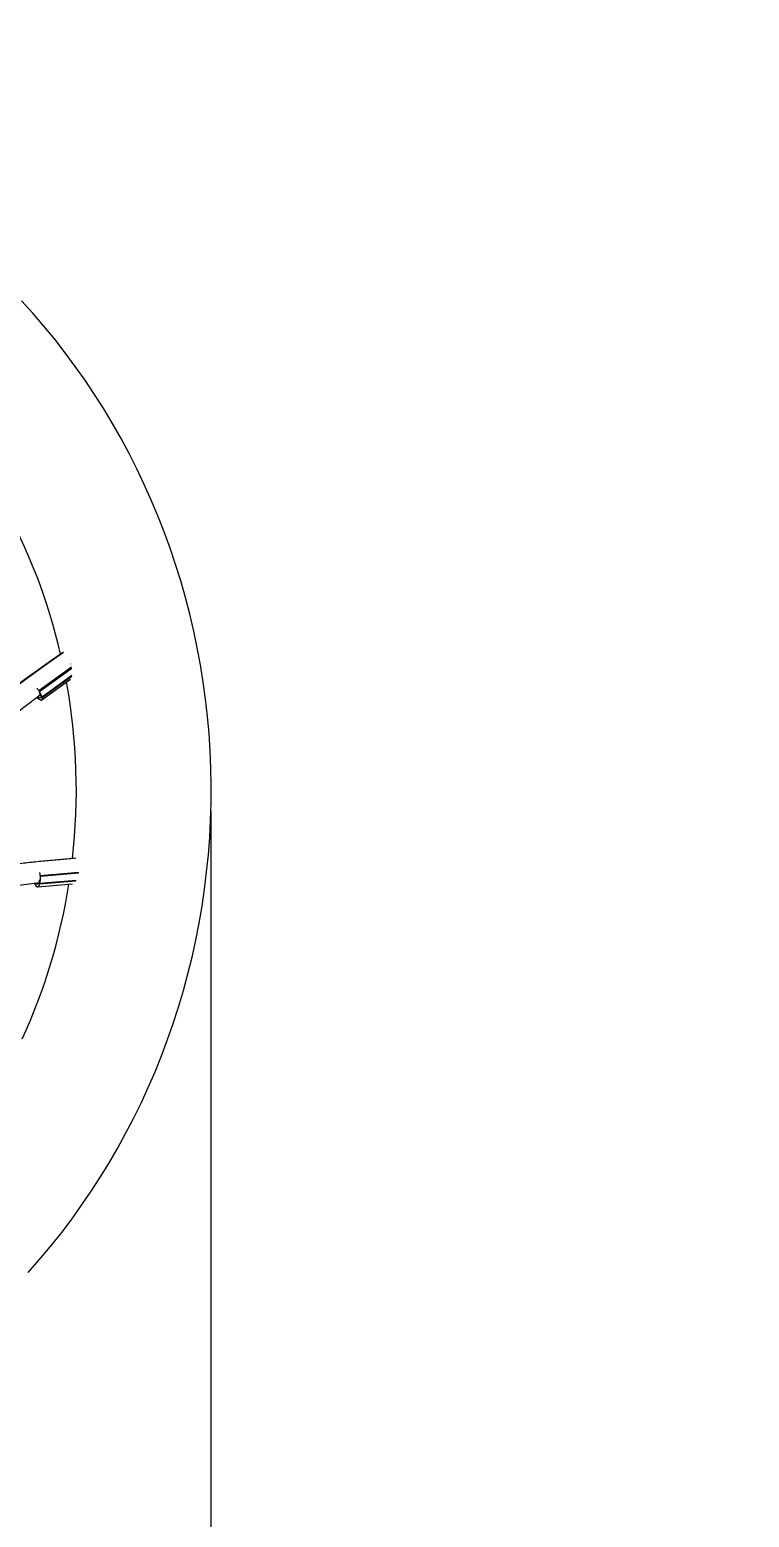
# Model space of a CAD drawing. Header units: millimetres. Extents: x -2254 to 2746, y -2930 to 2748.
# Drawn here: x 661 to 1195, y -292 to 812 of the extents above; entities that cross this region are included whole.
import ezdxf

# ---------------------------------------------------------------- set-up
doc = ezdxf.new("R2010")
doc.units = ezdxf.units.MM
for name, color, linetype in [('DIKOM_ЗОНА', 80, 'Continuous'), ('DIKOM_ОБЪЕКТ', 7, 'Continuous'), ('DIKOM_РАЗМЕР_ЗОНА', 7, 'Continuous'), ('DIKOM_РАЗМЕР_ОБЪЕКТА', 7, 'Continuous')]:
    doc.layers.add(name, color=color, linetype=linetype)
doc.styles.add('style1', font='arialbd.ttf', dxfattribs={"width": 0.8})
doc.dimstyles.new('1-50', dxfattribs={"dimtxt": 300, "dimasz": 200, "dimexe": 100, "dimexo": 0, "dimgap": 100, "dimtad": 1, "dimtxsty": 'style1', "dimcen": 200, "dimclrd": 7, "dimclre": 7, "dimclrt": 7, "dimadec": 1, "dimazin": 2, "dimtfac": 1, "dimtmove": 0, "dimatfit": 2, "dimfxl": 0, "dimlwd": 25, "dimlwe": 18, "dimarcsym": 0})

# ---------------------------------------------------------------- blocks, each defined once
blk = doc.blocks.new('*D0')
at = {"layer": 'Defpoints', "color": 0, "transparency": 16777216}
for p in [(-197, 225.6), (795.5, 231.6), (795.5, -795.3)]:
    blk.add_point(p, dxfattribs=at)
at = {"layer": 'DIKOM_РАЗМЕР_ОБЪЕКТА', "color": 7, "lineweight": 18, "transparency": 16777216}
for p, q in [((-197, 225.6), (-197, -895.3)), ((795.5, 231.6), (795.5, -895.3))]:
    blk.add_line(p, q, dxfattribs=at)
at = {"layer": 'DIKOM_РАЗМЕР_ОБЪЕКТА', "color": 7, "lineweight": 25, "transparency": 16777216}
blk.add_line((3, -795.3), (595.5, -795.3), dxfattribs=at)
at = {"layer": 'DIKOM_РАЗМЕР_ОБЪЕКТА', "color": 7, "transparency": 16777216}
for points in [[(3, -762), (3, -828.7), (-197, -795.3)], [(595.5, -762), (595.5, -828.7), (795.5, -795.3)]]:
    blk.add_solid(points, dxfattribs=at)
at = {"layer": 'DIKOM_РАЗМЕР_ОБЪЕКТА', "color": 7, "transparency": 16777216, "insert": (299.3, -533.8), "char_height": 300, "attachment_point": 5, "style": 'style1'}
blk.add_mtext('{\\fArial|b0|i0|c204|p34;%%C1000}', dxfattribs=at)
blk = doc.blocks.new('*D1')
at = {"layer": 'Defpoints', "color": 0, "transparency": 16777216}
for p in [(-2253.6, 247.5), (2746.4, 247.5), (2746.4, -2829.6)]:
    blk.add_point(p, dxfattribs=at)
at = {"layer": 'DIKOM_РАЗМЕР_ЗОНА', "color": 7, "lineweight": 18, "transparency": 16777216}
for p, q in [((-2253.6, 247.5), (-2253.6, -2929.6)), ((2746.4, 247.5), (2746.4, -2929.6))]:
    blk.add_line(p, q, dxfattribs=at)
at = {"layer": 'DIKOM_РАЗМЕР_ЗОНА', "color": 7, "lineweight": 25, "transparency": 16777216}
blk.add_line((-2053.6, -2829.6), (2546.4, -2829.6), dxfattribs=at)
at = {"layer": 'DIKOM_РАЗМЕР_ЗОНА', "color": 7, "transparency": 16777216}
for points in [[(-2053.6, -2796.3), (-2053.6, -2863), (-2253.6, -2829.6)], [(2546.4, -2796.3), (2546.4, -2863), (2746.4, -2829.6)]]:
    blk.add_solid(points, dxfattribs=at)
at = {"layer": 'DIKOM_РАЗМЕР_ЗОНА', "color": 7, "transparency": 16777216, "insert": (256.8, -2568.1), "char_height": 300, "attachment_point": 5, "style": 'style1'}
blk.add_mtext('{\\fArial|b0|i0|c204|p34;%%C5000}', dxfattribs=at)

msp = doc.modelspace()

# ---------------------------------------------------------------- linework, layer by layer
at = {"layer": 'DIKOM_ЗОНА', "color": 3, "lineweight": 15}
msp.add_circle((246.358, 247.542), 2500, dxfattribs=at)
at = {"layer": 'DIKOM_ОБЪЕКТ', "color": 7, "linetype": 'Continuous', "lineweight": 15}
for p, q in [((692.188, 338.783), (667.969, 321.232)), ((668.34, 320.662), (692.341, 338.055)), ((692.445, 332.485), (670.36, 316.48)), ((670.508, 316.12), (692.421, 332)), ((691.379, 341.128), (691.538, 340.925)), ((670.273, 314.509), (690.724, 329.329)), ((670.365, 314.614), (691.42, 329.872)), ((669.285, 316.278), (668.756, 315.895)), ((669.877, 314.222), (670.249, 314.491)), ((666.992, 175.543), (692.881, 177.853)), ((667.094, 175.692), (693.02, 178.006)), ((668.688, 177.83), (695.467, 180.219)), ((668.749, 178.28), (695.669, 180.682)), ((668.99, 184.023), (697.541, 186.571)), ((697.444, 185.869), (669.045, 183.334))]:
    msp.add_line(p, q, dxfattribs=at)
at = {"layer": 'DIKOM_ОБЪЕКТ', "color": 7, "linetype": 'Continuous', "lineweight": 15, "flags": 128}
for points in [[(659.948, -110.703), (668.249, -101.269), (676.325, -91.623), (684.173, -81.77), (691.787, -71.716), (699.163, -61.468), (706.296, -51.032), (713.182, -40.414), (719.816, -29.62), (726.195, -18.658), (732.314, -7.533), (738.17, 3.747), (743.76, 15.176), (749.079, 26.746), (754.125, 38.451), (758.894, 50.284), (763.384, 62.236), (767.592, 74.302), (771.515, 86.474), (775.15, 98.743), (778.496, 111.104), (781.551, 123.547), (784.312, 136.067), (786.778, 148.654), (788.948, 161.302), (790.82, 174.003), (792.392, 186.748), (793.665, 199.531), (794.636, 212.342), (795.306, 225.176), (795.675, 238.023), (795.741, 250.876), (795.505, 263.728), (794.967, 276.569), (794.127, 289.393), (792.986, 302.192), (791.545, 314.957), (789.804, 327.681), (787.764, 340.357), (785.427, 352.976), (782.794, 365.531), (779.867, 378.014), (776.647, 390.418), (773.137, 402.734), (769.338, 414.956), (765.253, 427.076), (760.884, 439.087), (756.234, 450.981), (751.306, 462.751), (746.103, 474.39), (740.628, 485.89), (734.885, 497.246), (728.876, 508.449), (722.606, 519.493), (716.079, 530.371), (709.297, 541.077), (702.267, 551.604), (694.991, 561.945), (687.475, 572.095), (679.722, 582.047), (671.739, 591.795), (663.528, 601.334), (655.097, 610.657)], [(685.769, 349.612), (671.379, 339.413), (657.587, 329.476), (644.915, 319.936), (633.462, 310.647), (625.381, 303.435), (623.375, 301.431)], [(623.424, 301.251), (632.441, 309.59), (643.083, 318.354), (657.546, 329.317), (672.133, 339.824), (686.315, 349.867)], [(625.29, 280.046), (627.022, 282.221), (632.602, 288.218), (638.842, 294.168), (645.66, 300.095), (656.824, 309.01), (668.969, 318.065), (669.002, 318.089)], [(668.125, 319.91), (668.514, 319.233), (669.11, 317.837), (669.342, 316.736), (669.338, 316.521), (669.307, 316.336), (669.25, 316.183), (669.169, 316.062), (668.993, 315.938), (668.882, 315.906), (668.756, 315.895)], [(669.655, 314.338), (669.752, 314.257), (669.829, 314.218), (669.858, 314.215), (669.893, 314.245), (669.891, 314.321), (669.887, 314.338)], [(669.887, 314.338), (670.098, 314.394), (670.271, 314.506), (670.483, 314.862), (670.543, 315.424), (670.517, 315.732), (670.458, 316.076)], [(670.458, 316.076), (670.501, 316.096), (670.508, 316.124), (670.507, 316.16), (670.479, 316.258), (670.42, 316.381), (670.36, 316.48)], [(619.56, 166.657), (623.132, 168.626), (629.522, 171.375), (636.663, 173.662), (644.585, 175.49), (655.081, 177.182), (666.566, 178.522), (667.898, 178.649)], [(664.994, 177.777), (664.937, 177.801), (664.88, 177.881), (664.834, 178.007), (664.802, 178.156), (664.791, 178.263)], [(668.34, 180.755), (668.28, 180.08), (668.128, 179.351), (667.934, 178.734), (667.822, 178.472), (667.575, 178.043), (667.44, 177.88), (667.3, 177.751), (667.154, 177.657), (666.993, 177.595), (666.826, 177.574)], [(667.094, 175.692), (667.332, 175.758), (667.565, 175.891), (667.774, 176.076), (667.973, 176.319), (668.322, 176.944), (668.624, 177.792)], [(668.749, 178.28), (668.754, 178.129), (668.743, 177.994), (668.717, 177.885), (668.676, 177.814), (668.624, 177.792)], [(667.094, 175.692), (667.058, 175.594), (667.01, 175.547), (666.954, 175.554), (666.896, 175.62), (666.862, 175.691)]]:
    msp.add_lwpolyline(points, dxfattribs=at)
at = {"layer": 'DIKOM_ОБЪЕКТ', "color": 7, "linetype": 'Continuous', "lineweight": 15}
for centre, radius, start, end in [((261.699, 250.639), 433.571, 13.034798, 29.213924), ((643.927, 305.132), 28.935, 33.808925, 38.620869), ((666.966, 320.165), 1.464, 20.222352, 46.793189), ((654.238, 311.225), 16.968, 18.175788, 33.789532), ((251.273, 247.361), 444.474, 353.462835, 10.409313), ((667.043, 316.62), 0.606, 216.019433, 249.189528), ((671.289, 320.086), 6.008, 222.05724, 254.224199), ((669.421, 319.229), 3.42, 227.881161, 258.798338), ((258.569, 245.21), 436.947, 335.340785, 351.101179), ((668.01, 178.529), 3.109, 193.993044, 248.318754), ((667.195, 179.152), 1.652, 206.235086, 257.102361), ((646.245, 181.892), 22.844, 5.354043, 11.006406), ((650.77, 181.84), 18.337, 348.666486, 4.675081), ((667.838, 183.582), 1.234, 348.200081, 20.959543)]:
    msp.add_arc(centre, radius, start, end, dxfattribs=at)
msp.add_open_spline([(621.619, 185.308), (624.075, 186.235), (629.012, 188.1), (637.904, 190.408), (648.114, 192.292), (659.529, 193.742), (670.806, 194.884), (681.991, 195.916), (690.215, 196.658), (694.712, 197.099), (695.504, 197.176)], degree=3, knots=[0, 0, 0, 0, 0.10434394, 0.20973696, 0.36596224, 0.51889128, 0.66970047, 0.81927545, 0.96815373, 1, 1, 1, 1], dxfattribs=at)

# ---------------------------------------------------------------- dimensions: what is measured, and where the dimension line sits
at = {"layer": 'DIKOM_РАЗМЕР_ЗОНА'}
dim = msp.add_linear_dim(base=(2746.358, -2829.645), p1=(-2253.642, 247.542), p2=(2746.358, 247.542), text='{\\fArial|b0|i0|c204|p34;%%C5000}', dimstyle='1-50', dxfattribs=at)
dim.commit()
dim.dimension.update_dxf_attribs({"geometry": '*D1', "text_midpoint": (256.79, -2829.645), "dimtype": 160})
at = {"layer": 'DIKOM_РАЗМЕР_ОБЪЕКТА'}
dim = msp.add_linear_dim(base=(795.491, -795.35), p1=(-196.959, 225.553), p2=(795.491, 231.6), text='{\\fArial|b0|i0|c204|p34;%%C1000}', dimstyle='1-50', dxfattribs=at)
dim.commit()
dim.dimension.update_dxf_attribs({"geometry": '*D0', "text_midpoint": (299.266, -795.35), "dimtype": 160})

doc.saveas('drawing.dxf')
